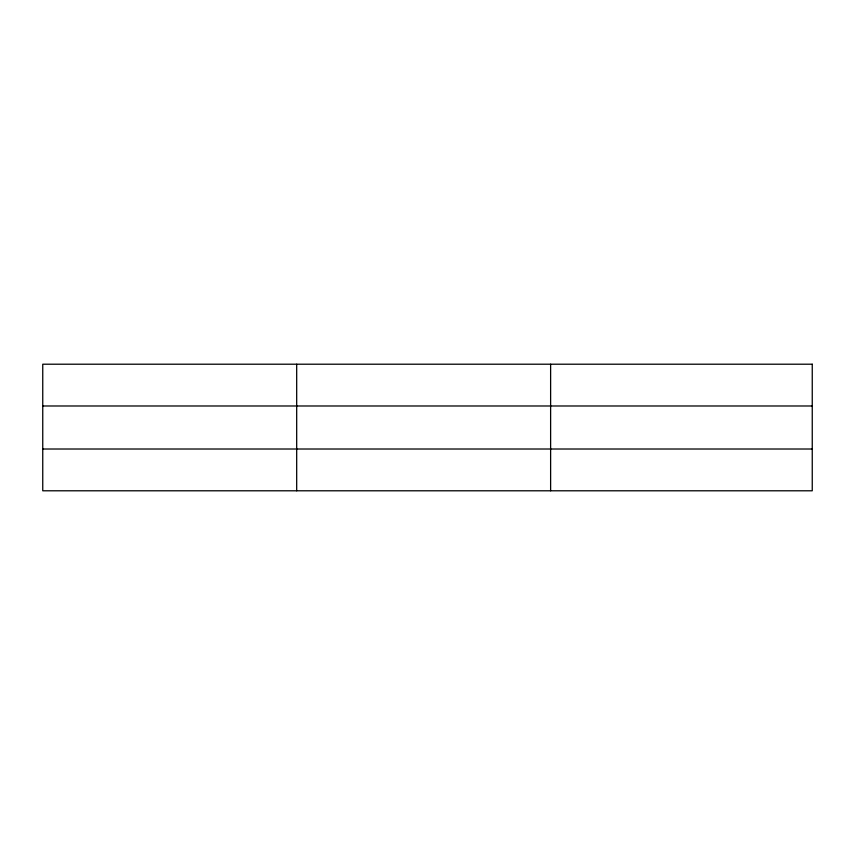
<?xml version="1.0" encoding="UTF-8"?>
<svg xmlns="http://www.w3.org/2000/svg" width="855" height="855" viewBox="0 0 855 855"><rect width="100%" height="100%" fill="white"/><g stroke="black" fill="none" stroke-linecap="round" stroke-linejoin="round"><path stroke-width="1.28" d="M296.685 490.791L296.685 364.209M550.62 490.791L550.62 364.209M42.75 405.986L812.25 405.986M42.75 449.014L812.25 449.014M812.25 364.209L812.25 490.791L42.75 490.791L42.75 364.209L812.25 364.209"/></g></svg>
